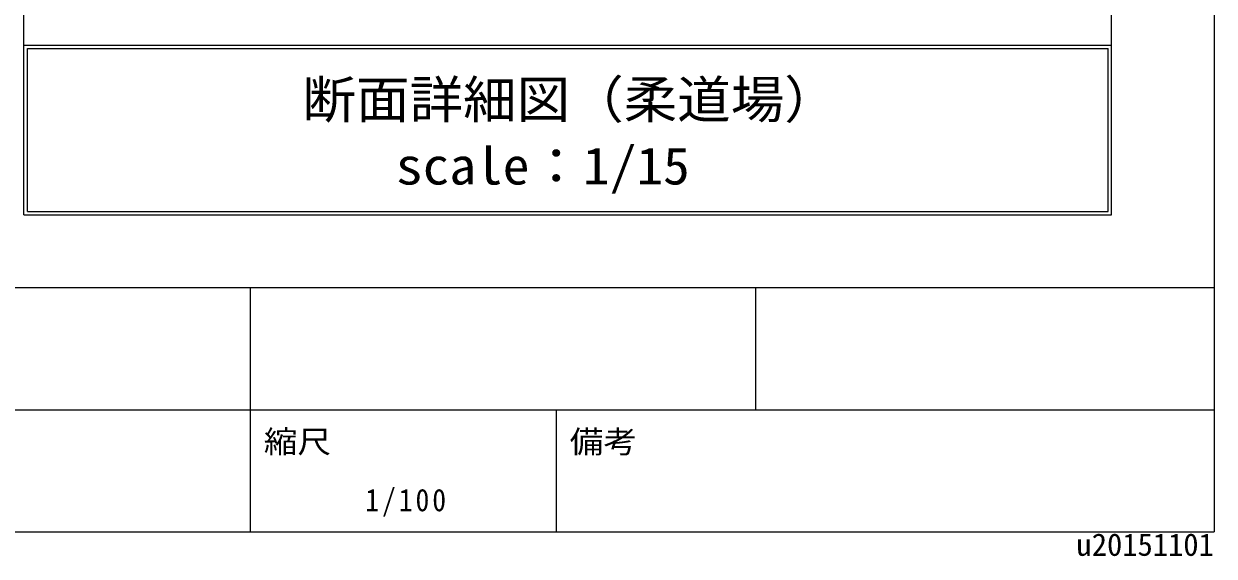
# Model space of a CAD drawing. Units: millimetres on the paper, enlarged 100 times, with parts at other scales. Extents: x -20630 to 20620, y -14480 to 14258.
# Drawn here: x 8946 to 20620, y -14480 to -9257 of the extents above; entities that cross this region are included whole.
import ezdxf
from ezdxf.enums import TextEntityAlignment as Align

# ---------------------------------------------------------------- set-up
doc = ezdxf.new("R2010")
doc.units = ezdxf.units.MM
doc.header["$LTSCALE"] = 100
for name, color, linetype in [('3-6_文字', 7, 'Continuous'), ('F-1_中線', 7, 'Continuous'), ('F-6_文字', 7, 'Continuous')]:
    doc.layers.add(name, color=color, linetype=linetype)
doc.styles.add('ＭＳ ゴシック', font='')
doc.styles.get('ＭＳ ゴシック').set_extended_font_data('MS Gothic')

msp = doc.modelspace()

# ---------------------------------------------------------------- linework, layer by layer
at = {"layer": '3-6_文字'}
for p, q in [((8947.2, -9465.4), (8947.2, -2132.1)), ((19613.8, -9465.4), (19613.8, -2132.1)), ((8980.5, -11098.8), (8980.5, -9498.8)), ((8980.5, -9498.8), (19580.5, -9498.8)), ((19580.5, -11098.8), (19580.5, -9498.8)), ((19613.8, -11132.1), (19613.8, -9465.4)), ((8947.2, -11132.1), (19613.8, -11132.1)), ((8980.5, -11098.8), (19580.5, -11098.8))]:
    msp.add_line(p, q, dxfattribs=at)
msp.add_lwpolyline([(8947.2, -11132.1), (8947.2, -9465.4), (19613.8, -9465.4)], dxfattribs=at)
at = {"layer": 'F-1_中線'}
for p, q in [((20620, 14257.5), (20620, -14242.5)), ((-20630, -11842.5), (20620, -11842.5)), ((11170, -14242.5), (11170, -11842.5)), ((16120, -11842.5), (16120, -13042.5)), ((970, -13042.5), (20620, -13042.5)), ((14170, -14242.5), (14170, -13042.5)), ((-20630, -14242.5), (20620, -14242.5))]:
    msp.add_line(p, q, dxfattribs=at)

# ---------------------------------------------------------------- texts
at = {"layer": '3-6_文字', "style": 'ＭＳ ゴシック', "width": 1.05}
for s, p in [('断面詳細図（柔道場）', (11678.2, -10292.6)), ('scale：1/15', (12595.2, -10943.2))]:
    msp.add_text(s, height=366.6, dxfattribs=at).set_placement(p, align=Align.BOTTOM_LEFT)
at = {"layer": '3-6_文字', "style": 'ＭＳ ゴシック'}
msp.add_text('u20151101', height=219.9, dxfattribs=at).set_placement((19270, -14542.5), align=Align.BOTTOM_LEFT)
at = {"layer": 'F-6_文字', "style": 'ＭＳ ゴシック', "width": 1.1}
for s, p in [('縮尺', (11299.4, -13532.6)), ('備考', (14299.4, -13532.6))]:
    msp.add_text(s, height=219.9, dxfattribs=at).set_placement(p, align=Align.BOTTOM_LEFT)
at = {"layer": 'F-6_文字', "insert": (12295, -14092.5), "char_height": 219.9, "attachment_point": 7, "style": 'ＭＳ ゴシック'}
msp.add_mtext('\\T1.22;\\W0.9;1/100', dxfattribs=at)

doc.saveas('drawing.dxf')
